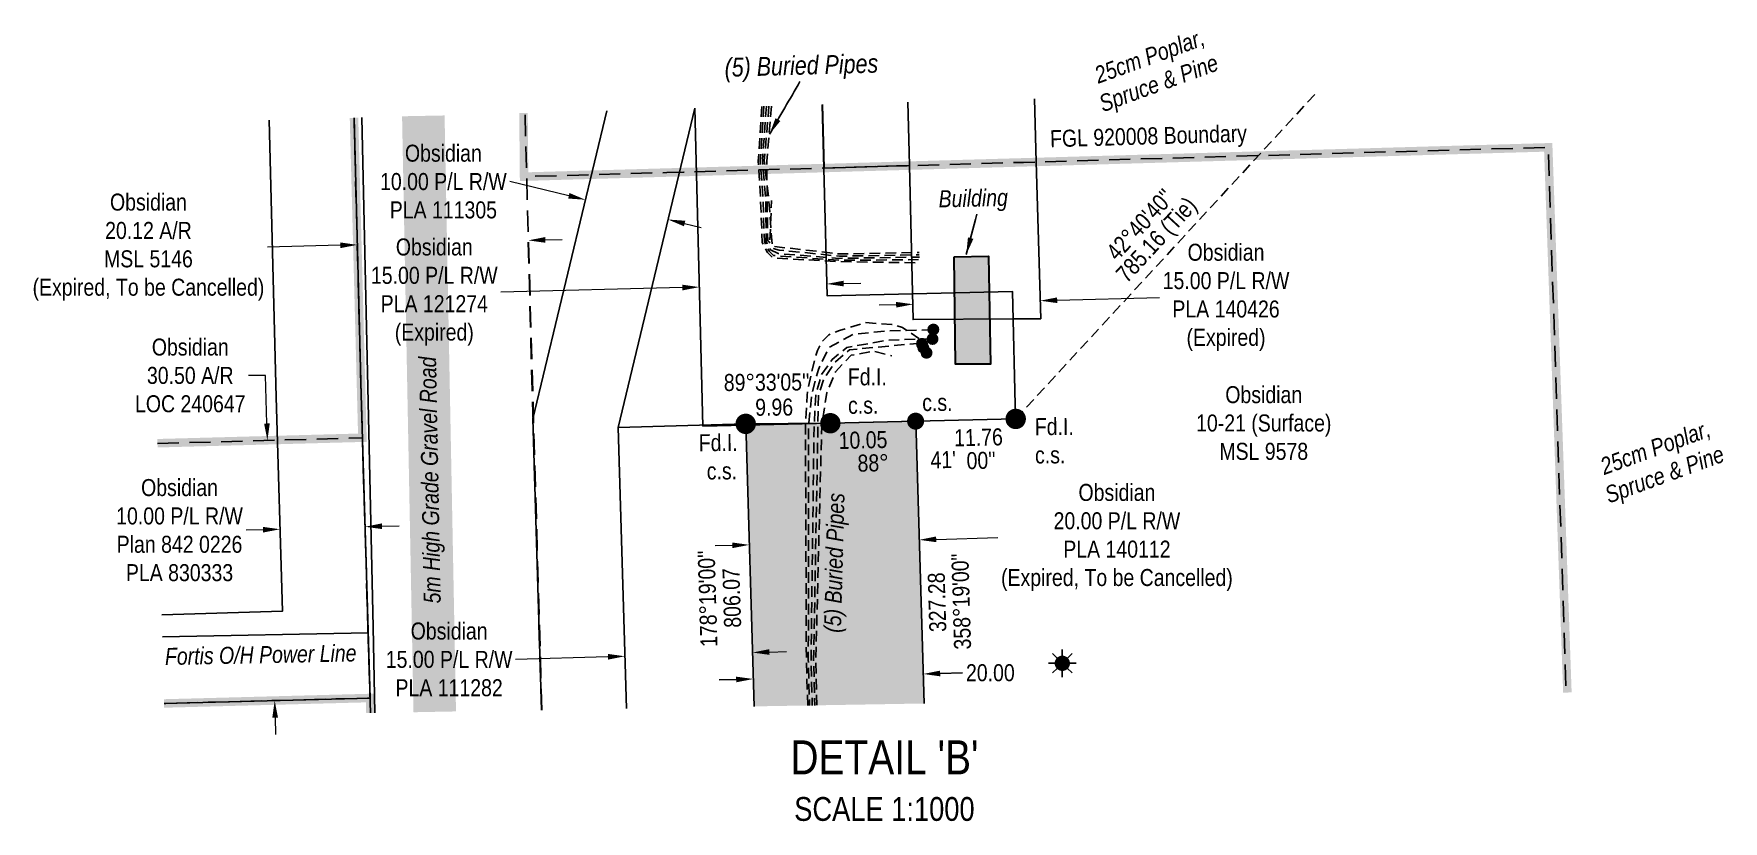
# Model space of a CAD drawing. Extents: x 627066 to 631544, y 5832157 to 5834758.
# Drawn here: x 630550 to 631544, y 5833573 to 5834036 of the extents above; entities that cross this region are included whole.
import ezdxf
from ezdxf.enums import TextEntityAlignment as Align

# ---------------------------------------------------------------- set-up
doc = ezdxf.new("R2010")
doc.units = 0
doc.header["$LTSCALE"] = 5
doc.header["$PDSIZE"] = 0.5
for name, pattern in [('0', [1, 1, 0]), ('CENTERLINEX3', [5, 2.5, -1, 0.5, -1]), ('foc-ACCESSROAD', [3.75, 2.5, -1.25]), ('foc-TIELINE', [1.875, 1.25, -0.625]), ('UG_PIPE', [1.875, 1.25, -0.625])]:
    doc.linetypes.add(name, pattern=pattern)
doc.layers.get('Defpoints').update_dxf_attribs({"color": 9})
for name, color, linetype, true_color in [('AS-FMA-T', 7, 'Continuous', 0x00b386), ('AS-STRUCTURE-H', 7, 'Continuous', 0xa8a8a8), ('AS-STRUCTURE-T', 7, 'Continuous', 0x454545)]:
    doc.layers.add(name, color=color, linetype=linetype, true_color=true_color)
for name, color, linetype in [('AS-PIPE-UG', 44, 'UG_PIPE'), ('AS-PIPE-UG-T', 44, 'Continuous'), ('AS-POWER', 104, 'foc-POWER'), ('AS-POWER-T', 104, 'Continuous'), ('AS-ROADS', 254, 'Continuous'), ('AS-SYMBOL', 7, 'Continuous'), ('C-AR', 13, 'foc-ACCESSROAD'), ('C-RW', 13, 'Continuous'), ('C-WS', 13, 'foc-ACCESSROAD'), ('C-WS-S', 8, 'Continuous'), ('DETAIL-T', 7, 'Continuous'), ('L-BD', 7, 'Continuous'), ('L-BD1', 253, 'Continuous'), ('L-MON', 1, 'Continuous'), ('L-TIE', 7, 'foc-TIELINE'), ('L-TIE-T', 7, 'Continuous'), ('P-PROPOSED', 10, 'Continuous'), ('P-PROPOSED-H', 21, 'Continuous'), ('P-TXT', 4, 'Continuous'), ('T-BUSH', 110, '0')]:
    doc.layers.add(name, color=color, linetype=linetype)
doc.layers.add('AS-STRUCTURE', color=7, linetype='Continuous', lineweight=30, true_color=0x595959)
doc.layers.add('AS-TRAPPER BOUNDARY', color=7, linetype='CENTERLINEX3', true_color=0xb85c00, transparency=0.6)
for name, color, linetype, lineweight in [('C-RW-T', 13, 'Continuous', 9), ('C-WS-T', 13, 'Continuous', 9), ('T-TEXT', 48, 'Continuous', 18)]:
    doc.layers.add(name, color=color, linetype=linetype, lineweight=lineweight)
doc.styles.add('100L', font='ARIALN.TTF', dxfattribs={"height": 11})
doc.styles.add('80CG', font='ARIALN.TTF', dxfattribs={"height": 10})
doc.styles.add('80L', font='ARIALN.TTF', dxfattribs={"height": 10})
doc.styles.add('foc-LtypeFont', font='ARIALN.TTF', dxfattribs={"height": 7.35})
doc.styles.get("Standard").update_dxf_attribs({"font": 'ARIALN.TTF'})
doc.linetypes.add('foc-POWER', pattern='A,6,-1,["P",foc-LtypeFont,S=0.2,R=0,X=-0.625,Y=-0.75],-1.24,4', length=12.24)
doc.dimstyles.new('Compass 5 000', dxfattribs={"dimscale": 5, "dimtxt": 9, "dimasz": 2, "dimexe": 0.2, "dimexo": 0.0625, "dimgap": 0.5, "dimtad": 0, "dimtih": 1, "dimtoh": 1, "dimzin": 0, "dimdsep": 46, "dimtxsty": '80CG', "dimcen": 0.1, "dimse1": 1, "dimse2": 1, "dimclrd": 256, "dimclrt": 256, "dimaunit": 1, "dimadec": 4, "dimazin": 0, "dimtfac": 0.06, "dimtofl": 0, "dimtmove": 0, "dimatfit": 1, "dimfxl": 0.2, "dimtolj": 1, "dimtzin": 0, "dimlwd": -1, "dimarcsym": 0})

# ---------------------------------------------------------------- blocks, each defined once
blk = doc.blocks.new('RISER')
h = blk.add_hatch(color=255)
h.dxf.hatch_style = 1
edge = h.paths.add_edge_path()
edge.add_arc((0, 0), 0.7, 0, 360)
blk.add_hatch(color=13).paths.add_polyline_path([(0.58, -0.15), (-0.58, -0.15, 0.774597)])
at = {"color": 13}
blk.add_line((-0.58, -0.15), (0.58, -0.15), dxfattribs=at)
blk.add_circle((0, 0), 0.6, dxfattribs=at)
blk = doc.blocks.new('GAS')
h = blk.add_hatch(color=255)
h.dxf.hatch_style = 1
edge = h.paths.add_edge_path()
edge.add_arc((0, 0), 0.9, 0, 360)
for p, q in [((-0.81, 0), (-1.62, 0)), ((-0.57, 0.57), (-1.14, 1.14)), ((0, 0.81), (0, 1.62)), ((0.57, 0.57), (1.14, 1.14)), ((1.62, 0), (0.81, 0)), ((-0.57, -0.57), (-1.14, -1.14)), ((0, -0.81), (0, -1.62)), ((1.14, -1.14), (0.57, -0.57))]:
    blk.add_line(p, q)
blk.add_circle((0, 0), 0.8)
blk = doc.blocks.new('fdia')
at = {"color": 255, "const_width": 1}
blk.add_lwpolyline([(-0.5, 0, 1), (0.5, 0, 1)], format="xyb", close=True, dxfattribs=at)
blk = doc.blocks.new('Fdiaa')
blk.add_blockref('fdia', (0, 0))
blk = doc.blocks.new('fdib')
at = {"color": 1, "const_width": 1.6}
blk.add_lwpolyline([(-0.4, 0, 1), (0.4, 0, 1)], format="xyb", close=True, dxfattribs=at)
at = {"color": 1}
blk.add_circle((0, 0), 0.8, dxfattribs=at)
blk = doc.blocks.new('Fdibb')
blk.add_blockref('fdib', (0, 0))
blk = doc.blocks.new('fdicc')
for name in ['Fdibb', 'Fdiaa']:
    blk.add_blockref(name, (0, 0))
blk = doc.blocks.new('FDI')
blk.add_blockref('fdicc', (0, 0))
blk = doc.blocks.new('PLIA')
at = {"color": 255, "const_width": 1}
blk.add_lwpolyline([(-0.5, 0, 1), (0.5, 0, 1)], format="xyb", close=True, dxfattribs=at)
blk = doc.blocks.new('PLIAA')
blk.add_blockref('PLIA', (0, 0))
blk = doc.blocks.new('PLIB')
at = {"color": 1}
blk.add_circle((0, 0), 0.8, dxfattribs=at)
blk = doc.blocks.new('PLIBB')
blk.add_blockref('PLIB', (0, 0))
blk = doc.blocks.new('PLICC')
for name in ['PLIAA', 'PLIBB']:
    blk.add_blockref(name, (0, 0))
blk = doc.blocks.new('PLI')
blk.add_blockref('PLICC', (0, 0))
blk = doc.blocks.new('*D64')
at = {"layer": 'C-RW-T', "transparency": 16777216}
for p, q in [((630888.01, 5833669.6), (630833.69, 5833668)), ((630982.93, 5833672.39), (630992.92, 5833672.68))]:
    blk.add_line(p, q, dxfattribs=at)
for points in [[(630887.96, 5833671.26), (630888.06, 5833667.93), (630898, 5833669.89)], [(630982.88, 5833674.05), (630982.98, 5833670.72), (630972.93, 5833672.09)]]:
    blk.add_solid(points, dxfattribs=at)
at = {"layer": 'Defpoints', "color": 0, "transparency": 16777216}
for p in [(630896.87, 5833708.36), (630971.8, 5833710.56), (630898, 5833669.89)]:
    blk.add_point(p, dxfattribs=at)
at = {"layer": 'C-RW-T', "transparency": 16777216, "insert": (630794.61, 5833668), "char_height": 10, "attachment_point": 5, "style": '80CG'}
blk.add_mtext('\\A1;Obsidian\\P15.00 P/L R/W\\PPLA 111282', dxfattribs=at)
blk = doc.blocks.new('*D66')
at = {"layer": 'C-RW-T', "transparency": 16777216}
for p, q in [((630931.76, 5833886.61), (630824.97, 5833883.95)), ((631026.62, 5833888.97), (631036.62, 5833889.22))]:
    blk.add_line(p, q, dxfattribs=at)
for points in [[(630931.72, 5833888.28), (630931.8, 5833884.95), (630941.75, 5833886.86)], [(631026.58, 5833890.64), (631026.66, 5833887.31), (631016.62, 5833888.73)]]:
    blk.add_solid(points, dxfattribs=at)
at = {"layer": 'Defpoints', "color": 0, "transparency": 16777216}
for p in [(630941.75, 5833886.86), (630941.81, 5833884.55), (631016.68, 5833886.41)]:
    blk.add_point(p, dxfattribs=at)
at = {"layer": 'C-RW-T', "transparency": 16777216, "insert": (630785.89, 5833883.95), "char_height": 10, "attachment_point": 5, "style": '80CG'}
blk.add_mtext('\\A1;Obsidian\\P15.00 P/L R/W\\PPLA 121274\\P(Expired)', dxfattribs=at)
blk = doc.blocks.new('*D67')
at = {"layer": 'C-RW-T', "transparency": 16777216}
for p, q in [((631057.43, 5833876.49), (631047.43, 5833876.21)), ((631152.13, 5833879.15), (631212.31, 5833880.84))]:
    blk.add_line(p, q, dxfattribs=at)
for points in [[(631057.38, 5833878.16), (631057.47, 5833874.82), (631067.42, 5833876.77)], [(631152.08, 5833880.82), (631152.18, 5833877.48), (631142.13, 5833878.87)]]:
    blk.add_solid(points, dxfattribs=at)
at = {"layer": 'Defpoints', "color": 0, "transparency": 16777216}
for p in [(631065.99, 5833927.78), (631140.7, 5833929.87), (631142.13, 5833878.87)]:
    blk.add_point(p, dxfattribs=at)
at = {"layer": 'C-RW-T', "transparency": 16777216, "insert": (631251.39, 5833880.84), "char_height": 10, "attachment_point": 5, "style": '80CG'}
blk.add_mtext('\\A1;Obsidian\\P15.00 P/L R/W\\PPLA 140426\\P(Expired)', dxfattribs=at)
blk = doc.blocks.new('*D68')
at = {"layer": 'C-RW-T', "transparency": 16777216}
for p, q in [((630865, 5833940.55), (630830.32, 5833948.85)), ((630933.06, 5833924.25), (630942.78, 5833921.92))]:
    blk.add_line(p, q, dxfattribs=at)
for points in [[(630865.39, 5833942.17), (630864.61, 5833938.93), (630874.73, 5833938.22)], [(630933.45, 5833925.87), (630932.67, 5833922.63), (630923.33, 5833926.58)]]:
    blk.add_solid(points, dxfattribs=at)
at = {"layer": 'Defpoints', "color": 0, "transparency": 16777216}
for p in [(630874.04, 5833935.37), (630874.73, 5833938.22), (630922.65, 5833923.73)]:
    blk.add_point(p, dxfattribs=at)
at = {"layer": 'C-RW-T', "transparency": 16777216, "insert": (630791.23, 5833948.85), "char_height": 10, "attachment_point": 5, "style": '80CG'}
blk.add_mtext('\\A1;Obsidian\\P10.00 P/L R/W\\PPLA 111305', dxfattribs=at)
blk = doc.blocks.new('*D69')
at = {"layer": 'C-RW-T', "transparency": 16777216}
for p, q in [((630685.19, 5833744.27), (630675.19, 5833743.97)), ((630755.14, 5833746.31), (630765.14, 5833746.61))]:
    blk.add_line(p, q, dxfattribs=at)
for points in [[(630685.14, 5833745.93), (630685.23, 5833742.6), (630695.18, 5833744.56)], [(630755.09, 5833747.98), (630755.19, 5833744.65), (630745.14, 5833746.02)]]:
    blk.add_solid(points, dxfattribs=at)
at = {"layer": 'Defpoints', "color": 0, "transparency": 16777216}
for p in [(630744.33, 5833773.66), (630694.37, 5833772.2), (630695.18, 5833744.56)]:
    blk.add_point(p, dxfattribs=at)
at = {"layer": 'C-RW-T', "transparency": 16777216, "insert": (630636.1, 5833743.97), "char_height": 10, "attachment_point": 5, "style": '80CG'}
blk.add_mtext('\\A1;Obsidian\\P10.00 P/L R/W\\PPlan 842 0226\\PPLA 830333', dxfattribs=at)
blk = doc.blocks.new('*D70')
at = {"layer": 'C-RW-T', "transparency": 16777216}
for p, q in [((630686.71, 5833834.91), (630676.71, 5833834.91)), ((630687.49, 5833806.72), (630686.71, 5833834.91)), ((630692.31, 5833633.84), (630692.59, 5833623.84))]:
    blk.add_line(p, q, dxfattribs=at)
for points in [[(630689.16, 5833806.76), (630685.83, 5833806.67), (630687.77, 5833796.72)], [(630693.98, 5833633.89), (630690.65, 5833633.79), (630692.04, 5833643.83)]]:
    blk.add_solid(points, dxfattribs=at)
at = {"layer": 'Defpoints', "color": 0, "transparency": 16777216}
for p in [(630687.77, 5833796.72), (630710.96, 5833797.37), (630715.22, 5833644.48)]:
    blk.add_point(p, dxfattribs=at)
at = {"layer": 'C-RW-T', "transparency": 16777216, "insert": (630642.41, 5833834.91), "char_height": 10, "attachment_point": 5, "style": '80CG'}
blk.add_mtext('\\A1;Obsidian\\P30.50 A/R\\PLOC 240647', dxfattribs=at)
blk = doc.blocks.new('*D71')
at = {"layer": 'C-RW-T', "transparency": 16777216}
for p, q in [((630851.13, 5833914.6), (630861.13, 5833914.87)), ((630730.64, 5833911.44), (630687.76, 5833910.32))]:
    blk.add_line(p, q, dxfattribs=at)
for points in [[(630730.6, 5833913.11), (630730.69, 5833909.78), (630740.64, 5833911.71)], [(630851.09, 5833916.27), (630851.18, 5833912.94), (630841.14, 5833914.34)]]:
    blk.add_solid(points, dxfattribs=at)
at = {"layer": 'Defpoints', "color": 0, "transparency": 16777216}
for p in [(630841.12, 5833914.82), (630740.63, 5833912.19), (630740.64, 5833911.71)]:
    blk.add_point(p, dxfattribs=at)
at = {"layer": 'C-RW-T', "transparency": 16777216, "insert": (630617.82, 5833910.32), "char_height": 10, "attachment_point": 5, "style": '80CG'}
blk.add_mtext('\\A1;Obsidian\\P20.12 A/R\\PMSL 5146\\P(Expired, To be Cancelled)', dxfattribs=at)
blk = doc.blocks.new('*D72')
at = {"layer": 'Defpoints', "color": 0, "transparency": 16777216}
for p in [(630970.49, 5833755.02), (631070.42, 5833757.96), (630973.39, 5833656.53)]:
    blk.add_point(p, dxfattribs=at)
at = {"layer": 'P-TXT', "transparency": 16777216}
for p, q in [((630963.39, 5833656.24), (630953.4, 5833655.95)), ((631083.31, 5833659.76), (631096.43, 5833660.15))]:
    blk.add_line(p, q, dxfattribs=at)
for points in [[(630963.34, 5833657.91), (630963.44, 5833654.58), (630973.39, 5833656.53)], [(631083.26, 5833661.43), (631083.36, 5833658.1), (631073.31, 5833659.47)]]:
    blk.add_solid(points, dxfattribs=at)
at = {"layer": 'P-TXT', "transparency": 16777216, "insert": (631112.82, 5833660.15), "char_height": 10, "attachment_point": 5, "style": '80CG'}
blk.add_mtext('\\A1;20.00', dxfattribs=at)
blk = doc.blocks.new('*D76')
at = {"layer": 'C-RW-T', "transparency": 16777216}
for p, q in [((630961.08, 5833735.09), (630951.08, 5833734.79)), ((631080.99, 5833738.61), (631117.3, 5833739.68))]:
    blk.add_line(p, q, dxfattribs=at)
for points in [[(630961.03, 5833736.75), (630961.13, 5833733.42), (630971.07, 5833735.38)], [(631080.94, 5833740.28), (631081.04, 5833736.95), (631070.99, 5833738.32)]]:
    blk.add_solid(points, dxfattribs=at)
at = {"layer": 'Defpoints', "color": 0, "transparency": 16777216}
for p in [(630971.07, 5833735.38), (630971.52, 5833720.06), (631071.45, 5833722.99)]:
    blk.add_point(p, dxfattribs=at)
at = {"layer": 'C-RW-T', "transparency": 16777216, "insert": (631187.24, 5833739.68), "char_height": 10, "attachment_point": 5, "style": '80CG'}
blk.add_mtext('\\A1;Obsidian\\P20.00 P/L R/W\\PPLA 140112\\P(Expired, To be Cancelled)', dxfattribs=at)

msp = doc.modelspace()

# ---------------------------------------------------------------- hatches: boundary and pattern name
at = {"layer": 'AS-STRUCTURE-H'}
h = msp.add_hatch(color=256, dxfattribs=at)
h.dxf.hatch_style = 1
h.paths.add_polyline_path([(631091.538, 5833904.616), (631111.753, 5833905.066), (631112.923, 5833841.501), (631092.428, 5833841.521)])
at = {"layer": 'P-PROPOSED-H'}
h = msp.add_hatch(color=256, dxfattribs=at)
h.dxf.hatch_style = 1
h.paths.add_polyline_path([(630973.862, 5833640.424), (631073.821, 5833642.127), (631068.947, 5833808.03), (631018.743, 5833806.876), (630968.983, 5833806.486)])

# ---------------------------------------------------------------- linework, layer by layer
at = {"layer": 'AS-PIPE-UG', "flags": 128}
for points in [[(630978.533, 5833993.107), (630976.403, 5833960.976), (630977.758, 5833937.301), (630978.718, 5833913.136), (630981.808, 5833907.296), (630985.143, 5833903.971), (631023.728, 5833901.841), (631071.058, 5833901.101)], [(630979.681, 5833993.139), (630977.568, 5833961.061), (630979.218, 5833938.001), (630979.953, 5833913.616), (630982.748, 5833907.911), (630985.373, 5833905.456), (631023.993, 5833902.601), (631070.888, 5833903.026)], [(630981.121, 5833993.179), (630978.803, 5833961.086), (630980.828, 5833938.031), (630981.013, 5833913.536), (630983.603, 5833908.856), (630987.973, 5833906.591), (631023.983, 5833903.756), (631071.078, 5833904.496)], [(630982.667, 5833993.223), (630979.928, 5833961.056), (630982.608, 5833937.666), (630984.663, 5833909.766), (630988.573, 5833908.661), (631024.123, 5833905.051), (631071.053, 5833905.831)], [(630984.19, 5833993.266), (630981.333, 5833960.926), (630981.898, 5833914.131), (630986.043, 5833910.686), (630988.918, 5833910.386), (631024.273, 5833906.371), (631071.028, 5833907.206)], [(630983.233, 5833914.716), (630984.218, 5833937.816)], [(631005.461, 5833640.963), (631004.653, 5833667.576), (631004.098, 5833806.431), (631005.098, 5833823.426), (631005.733, 5833827.811), (631007.668, 5833836.611), (631011.103, 5833849.631), (631014.053, 5833854.871), (631017.853, 5833858.846), (631024.138, 5833861.296), (631039.318, 5833866.016), (631054.953, 5833864.941), (631061.133, 5833863.151), (631070.848, 5833856.751), (631070.398, 5833850.946), (631073.403, 5833851.281)], [(631078.693, 5833861.661), (631050.968, 5833861.096), (631032.368, 5833859.156), (631018.018, 5833851.481), (631011.688, 5833838.446), (631007.868, 5833824.331), (631005.973, 5833806.186), (631005.788, 5833667.611), (631006.57, 5833640.982)], [(631078.043, 5833856.526), (631052.233, 5833855.626), (631028.398, 5833851.461), (631019.873, 5833844.286), (631013.588, 5833835.501), (631010.313, 5833824.321), (631009.183, 5833805.226), (631007.383, 5833667.551), (631008.089, 5833641.007)], [(631071.763, 5833853.956), (631053.343, 5833852.266), (631030.028, 5833850.071), (631021.818, 5833842.996), (631014.808, 5833832.801), (631011.753, 5833823.426), (631011.428, 5833804.741), (631008.903, 5833667.391), (631009.6, 5833641.033)], [(631010.877, 5833641.055), (631010.168, 5833666.426), (631013.668, 5833804.491), (631016.603, 5833824.666), (631021.828, 5833837.126), (631030.923, 5833846.801), (631043.803, 5833849.241), (631054.988, 5833846.556)]]:
    msp.add_lwpolyline(points, dxfattribs=at)
at = {"layer": 'AS-POWER', "flags": 128}
for points in [[(630750.944, 5833636.627), (630749.963, 5833686.981), (630743.266, 5833986.501)], [(630626, 5833681.392), (630746.943, 5833683.648)]]:
    msp.add_lwpolyline(points, dxfattribs=at)
at = {"layer": 'AS-ROADS', "const_width": 25, "flags": 128}
msp.add_lwpolyline([(630786.161, 5833637.227), (630779.441, 5833987.516)], dxfattribs=at)
at = {"layer": 'AS-STRUCTURE', "flags": 128}
msp.add_lwpolyline([(631091.538, 5833904.616), (631111.753, 5833905.066), (631112.923, 5833841.501), (631092.428, 5833841.521)], close=True, dxfattribs=at)
at = {"layer": 'AS-TRAPPER BOUNDARY', "color": 114, "true_color": 0x008f47, "const_width": 4.998, "flags": 128}
for points in [[(630738.683, 5833986.372), (630743.613, 5833798.349), (630623.126, 5833795.103)], [(631452.096, 5833648.57), (631440.826, 5833969.03), (631139.843, 5833960.413), (631065.256, 5833958.278), (631015.201, 5833956.846), (630940.11, 5833954.694), (630930.25, 5833954.415), (630878.452, 5833952.931), (630838.674, 5833951.79), (630838.332, 5833989.17)], [(630626.992, 5833642.141), (630748.089, 5833645.354), (630748.337, 5833636.583)]]:
    msp.add_lwpolyline(points, dxfattribs=at)
at = {"layer": 'C-AR', "flags": 128}
for points in [[(630738.683, 5833986.372), (630742.876, 5833823.543), (630748.345, 5833636.583)], [(630848.904, 5833638.296), (630843.404, 5833826.308), (630839.209, 5833989.195)], [(630623.13, 5833794.917), (630694.218, 5833796.9), (630743.613, 5833798.349), (630748.089, 5833645.354), (630626.992, 5833642.14)]]:
    msp.add_lwpolyline(points, dxfattribs=at)
at = {"layer": 'C-RW'}
for points in [[(630938.998, 5833991.997), (630894.053, 5833804.296), (630898.904, 5833639.148)], [(631064.267, 5833995.514), (631065.056, 5833966.21), (631065.256, 5833958.278), (631015.205, 5833956.846), (631014.195, 5833994.108)], [(631138.798, 5833997.607), (631139.843, 5833960.413), (631142.43, 5833868.267), (631126.527, 5833868.162), (631067.441, 5833867.755), (631067.054, 5833883.767), (631065.256, 5833958.278), (631065.056, 5833966.21), (631064.267, 5833995.514)], [(630625.673, 5833694.305), (630696.591, 5833696.388), (630692.911, 5833822.169), (630688.719, 5833984.969)], [(630738.683, 5833986.372), (630742.876, 5833823.543), (630748.089, 5833645.354), (630626.992, 5833642.14)], [(630848.911, 5833638.296), (630843.896, 5833809.472), (630887.254, 5833990.544)], [(630898.906, 5833639.148), (630894.053, 5833804.296), (630968.983, 5833806.486), (630973.862, 5833640.424)]]:
    msp.add_lwpolyline(points, dxfattribs=at)
at = {"layer": 'C-RW', "flags": 128}
for points in [[(631013.886, 5833994.099), (631016.798, 5833881.826), (631125.804, 5833884.331), (631127.527, 5833809.376), (630943.788, 5833805.153), (630939.136, 5833992)], [(630973.862, 5833640.424), (630968.983, 5833806.486), (631018.743, 5833806.876), (631068.947, 5833808.03), (631073.821, 5833642.127)]]:
    msp.add_lwpolyline(points, dxfattribs=at)
at = {"layer": 'C-WS', "flags": 128}
msp.add_lwpolyline([(630849.131, 5833638.3), (630840.171, 5833951.833), (630870.889, 5833952.714), (630922.687, 5833954.198), (630932.546, 5833954.477), (631007.631, 5833956.629), (631057.692, 5833958.061), (631132.28, 5833960.196), (631440.826, 5833969.03), (631451.353, 5833648.558)], dxfattribs=at)
at = {"layer": 'L-TIE'}
msp.add_line((631127.733, 5833809.381), (631305.605, 5834002.291), dxfattribs=at)
at = {"layer": 'P-PROPOSED', "flags": 128}
msp.add_lwpolyline([(630973.862, 5833640.424), (630968.983, 5833806.486), (631018.743, 5833806.876), (631068.947, 5833808.03), (631073.821, 5833642.127)], dxfattribs=at)

# ---------------------------------------------------------------- block references
at = {"layer": 'AS-SYMBOL', "xscale": 4.998301600000008, "yscale": 4.998301600000008, "zscale": 4.998301600000008}
for p in [(631079.308, 5833861.941), (631072.593, 5833853.556), (631073.383, 5833851.341), (631078.838, 5833856.371), (631075.318, 5833848.261)]:
    msp.add_blockref('RISER', p, dxfattribs=at)
at = {"layer": 'C-WS-S', "xscale": 4.998301600000008, "yscale": 4.998301600000008, "zscale": 4.998301600000008}
msp.add_blockref('GAS', (631155.133, 5833665.752), dxfattribs=at)
at = {"layer": 'L-MON', "xscale": 4.998301600000008, "yscale": 4.998301600000008, "zscale": 4.998301600000008}
for name, p in [('FDI', (631127.733, 5833809.381)), ('FDI', (630968.983, 5833806.486)), ('FDI', (631018.743, 5833806.876)), ('PLI', (631068.868, 5833808.066))]:
    msp.add_blockref(name, p, dxfattribs=at)

# ---------------------------------------------------------------- texts
at = {"layer": 'AS-FMA-T', "style": '80L'}
msp.add_text('FGL 920008 Boundary', height=9.99076, rotation=1.639827, dxfattribs=at).set_placement((631148.057, 5833969.07))
at = {"layer": 'AS-PIPE-UG-T', "attachment_point": 1, "style": '100L'}
for s, width, insert, char_height, rotation in [('\\pi0.58754;{\\fArial Narrow|b0|i1|c0|p34;(5) Buried Pipes}', 90.39784, (630955.822, 5834021.43), 10.99626, 1.608412), ('\\pi0.53413;{\\fArial Narrow|b0|i1|c0|p34;(5) Buried Pipes}', 82.17985, (631014.98, 5833683.348), 9.9966, 88.547841)]:
    msp.add_mtext_dynamic_manual_height_columns(s, width=width, gutter_width=54.981, heights=[0], dxfattribs=dict(at, insert=insert, char_height=char_height, rotation=rotation))
at = {"layer": 'AS-POWER-T', "insert": (630627.091, 5833674.75), "char_height": 9.9966, "attachment_point": 1, "rotation": 1.068627, "style": '80L'}
msp.add_mtext_dynamic_manual_height_columns('\\pi0.32615;{\\fArial Narrow|b0|i1|c0|p34;Fortis O/H Power Line}', width=112.46288, gutter_width=49.983, heights=[0], dxfattribs=at)
at = {"layer": 'AS-STRUCTURE-T', "insert": (631082.271, 5833943.7), "char_height": 9.9966, "attachment_point": 1, "rotation": 1.275233, "style": '80L'}
msp.add_mtext_dynamic_manual_height_columns('{\\fArial Narrow|b0|i1|c0|p34;Building}', width=22.16452, gutter_width=49.983, heights=[0], dxfattribs=at)
at = {"layer": 'C-WS-T', "insert": (631273.563, 5833806.932), "char_height": 9.9966, "attachment_point": 5, "style": '80CG'}
msp.add_mtext('\\A1;Obsidian\\P10-21 (Surface)\\PMSL 9578', dxfattribs=at)
at = {"layer": 'DETAIL-T', "color": 3, "insert": (631050.545, 5833596.707), "char_height": 19.99321, "width": 116.93516, "attachment_point": 5, "style": '80CG'}
msp.add_mtext("DETAIL 'B'\\P{\\H0.7x;SCALE 1:1000}", dxfattribs=at)
at = {"layer": 'L-BD'}
for s, p in [("178°19'00''", (630946.553, 5833703.742)), ('806.07', (630960.792, 5833704.161))]:
    msp.add_text(s, height=9.9966, rotation=91.682866, dxfattribs=at).set_placement(p, align=Align.MIDDLE)
at = {"layer": 'L-BD1', "style": '80L'}
for s, rotation, p in [("89°33'05''", 0.4491, (630981.294, 5833830.978)), ('9.96', 0.4491, (630985.71, 5833816.299)), ('11.76', 1.3166, (631105.829, 5833798.579)), ('10.05', 1.3166, (631037.948, 5833797.019)), ('88° ', 1.3166, (631045.48, 5833783.599)), ("41'", 1.3166, (631085.116, 5833785.425)), ("00''", 1.3166, (631107.393, 5833785.022))]:
    msp.add_text(s, height=9.9966, rotation=rotation, dxfattribs=at).set_placement(p, align=Align.MIDDLE)
at = {"layer": 'L-BD1'}
for s, p in [('358°19\'00"', (631095.692, 5833702.058)), ('327.28', (631081.453, 5833701.64))]:
    msp.add_text(s, height=9.9966, rotation=91.682866, dxfattribs=at).set_placement(p, align=Align.MIDDLE_CENTER)
at = {"layer": 'L-MON', "char_height": 9.9966, "attachment_point": 1, "rotation": 0.449053, "style": '80L'}
for s, width, insert in [('Fd.I.\\Pc.s.', 22.03658, (631028.985, 5833839.05)), ('c.s.', 16.94281, (631072.726, 5833824.011)), ('Fd.I.\\Pc.s.', 22.03658, (631138.912, 5833809.821)), ('\\pi1.06144;Fd.I.\\P\\pi5.63697;c.s.', 22.03658, (630940.266, 5833800.376))]:
    msp.add_mtext_dynamic_manual_height_columns(s, width=width, gutter_width=49.983, heights=[0], dxfattribs=dict(at, insert=insert))
at = {"layer": 'L-TIE-T', "style": '80L'}
for s, p in [("42°40'40''", (631200.784, 5833923.632)), ('785.16 (Tie)', (631211.257, 5833913.976))]:
    msp.add_text(s, height=9.9966, rotation=47.3223, dxfattribs=at).set_placement(p, align=Align.MIDDLE)
at = {"layer": 'T-BUSH', "char_height": 9.9966, "attachment_point": 1, "rotation": 20, "style": '80L'}
for insert in [(631169.597, 5834014.55), (631467.024, 5833784.56)]:
    msp.add_mtext_dynamic_manual_height_columns('\\pi3.58562;{\\fArial Narrow|b0|i1|c0|p34;25cm Poplar,\\P\\pi0.35002;Spruce & Pine}', width=72.81059, gutter_width=49.983, heights=[0], dxfattribs=dict(at, insert=insert))
at = {"layer": 'T-TEXT', "insert": (630779.699, 5833700.373), "char_height": 9.9966, "attachment_point": 1, "rotation": 91.09909, "style": '80L'}
msp.add_mtext_dynamic_manual_height_columns('\\pi0.44889;{\\fArial Narrow|b0|i1|c0|p34;5m High Grade Gravel Road}', width=145.78716, gutter_width=99.966, heights=[0], dxfattribs=at)

# ---------------------------------------------------------------- dimensions: what is measured, and where the dimension line sits
at = {"layer": 'C-RW-T'}
for base, p1, p2, angle, text, picture, middle in [((630874.726, 5833938.221), (630922.652, 5833923.729), (630874.043, 5833935.369), 166.533859, 'Obsidian\\P10.00 P/L R/W\\PPLA 111305', '*D68', (630791.234, 5833948.854)), ((630941.753, 5833886.861), (631016.679, 5833886.414), (630941.811, 5833884.55), 181.426251, 'Obsidian\\P15.00 P/L R/W\\PPLA 121274\\P(Expired)', '*D66', (630785.886, 5833883.953)), ((630695.182, 5833744.559), (630744.335, 5833773.664), (630694.373, 5833772.202), 181.675744, 'Obsidian\\P10.00 P/L R/W\\PPlan 842 0226\\PPLA 830333', '*D69', (630636.105, 5833743.974)), ((630898.003, 5833669.892), (630971.801, 5833710.562), (630896.872, 5833708.36), 181.683242, 'Obsidian\\P15.00 P/L R/W\\PPLA 111282', '*D64', (630794.607, 5833668.002))]:
    dim = msp.add_linear_dim(base=base, p1=p1, p2=p2, angle=angle, text=text, dimstyle='Compass 5 000', dxfattribs=at)
    dim.commit()
    dim.dimension.update_dxf_attribs({"geometry": picture, "text_midpoint": middle, "dimtype": 161})
at = {"layer": 'C-RW-T', "color": 6}
for base, p1, p2, angle, text, picture, middle in [((630740.64, 5833911.706), (630841.124, 5833914.822), (630740.628, 5833912.187), 181.501956, 'Obsidian\\P20.12 A/R\\PMSL 5146\\P(Expired, To be Cancelled)', '*D71', (630617.823, 5833910.32)), ((631142.132, 5833878.869), (631065.992, 5833927.777), (631140.7, 5833929.875), 1.60841, 'Obsidian\\P15.00 P/L R/W\\PPLA 140426\\P(Expired)', '*D67', (631251.394, 5833880.839)), ((630687.772, 5833796.72), (630715.221, 5833644.482), (630710.957, 5833797.367), 91.597478, 'Obsidian\\P30.50 A/R\\PLOC 240647', '*D70', (630642.406, 5833834.912))]:
    dim = msp.add_linear_dim(base=base, p1=p1, p2=p2, angle=angle, text=text, dimstyle='Compass 5 000', dxfattribs=at)
    dim.commit()
    dim.dimension.update_dxf_attribs({"geometry": picture, "text_midpoint": middle, "dimtype": 161})
at = {"layer": 'C-RW-T', "color": 5}
dim = msp.add_linear_dim(base=(630971.072, 5833735.382), p1=(631071.445, 5833722.991), p2=(630971.522, 5833720.055), angle=181.682866, text='Obsidian\\P20.00 P/L R/W\\PPLA 140112\\P(Expired, To be Cancelled)', dimstyle='Compass 5 000', dxfattribs=at)
dim.commit()
dim.dimension.update_dxf_attribs({"geometry": '*D76', "text_midpoint": (631187.242, 5833739.679), "dimtype": 161})
at = {"layer": 'P-TXT'}
dim = msp.add_linear_dim(base=(630973.388, 5833656.535), p1=(631070.418, 5833757.959), p2=(630970.495, 5833755.024), angle=181.682866, text='20.00', dimstyle='Compass 5 000', dxfattribs=at)
dim.commit()
dim.dimension.update_dxf_attribs({"geometry": '*D72', "text_midpoint": (631112.82, 5833660.15), "dimtype": 161})

# ---------------------------------------------------------------- leaders
at = {"layer": 'AS-PIPE-UG-T', "path_type": 1}
msp.add_leader([(630982.929, 5833976.679), (631000.902, 5834007.717)], dimstyle='Compass 5 000', override={"dimgap": 0.5, "dimtad": 0}, dxfattribs=at)
at = {"layer": 'AS-STRUCTURE-T', "path_type": 1}
msp.add_leader([(631098.668, 5833905.986), (631104.972, 5833929.649)], dimstyle='Compass 5 000', override={"dimgap": 0.5, "dimtad": 0}, dxfattribs=at)

doc.saveas('drawing.dxf')
